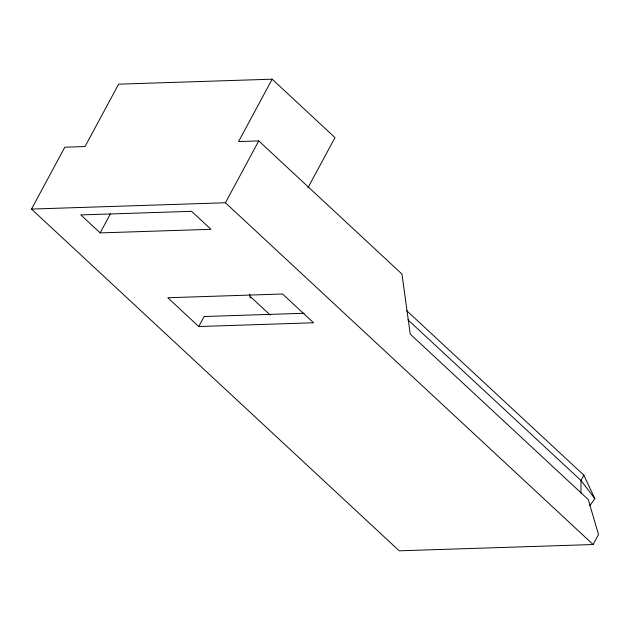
<?xml version="1.0" encoding="UTF-8"?>
<svg xmlns="http://www.w3.org/2000/svg" width="630" height="630" viewBox="0 0 630 630"><rect width="100%" height="100%" fill="white"/><g stroke="black" fill="none" stroke-linecap="round" stroke-linejoin="round"><path stroke-width="0.94" d="M580.939 493.148L581.01 480.509L583.868 475.185L406.555 310.551M272.168 79.183L238.573 141.561L258.749 140.915L401.956 274.042L410.248 334.128L588.278 499.582L598.5 534.539L593.121 544.525L399.231 550.817L31.5 209.073L64.819 147.215L85.018 146.554L118.613 84.168L272.168 79.183L334.995 137.592L307.928 187.842M100.154 232.903L210.956 229.304L191.607 211.318L80.797 214.917L100.154 232.903L110.344 213.98M31.5 209.073L225.422 202.766L258.749 140.915M198.765 326.529L313.535 322.773L282.579 293.997L167.808 297.746L198.765 326.529L204.175 316.504L304.203 313.267M589.767 505.78L594.815 498.669L583.868 475.185M407.917 319.796L581.01 480.509L594.815 498.669M225.422 202.766L593.121 544.525M270.191 315.008L250.74 296.935L250.197 297.935L249.677 294.155"/></g></svg>
